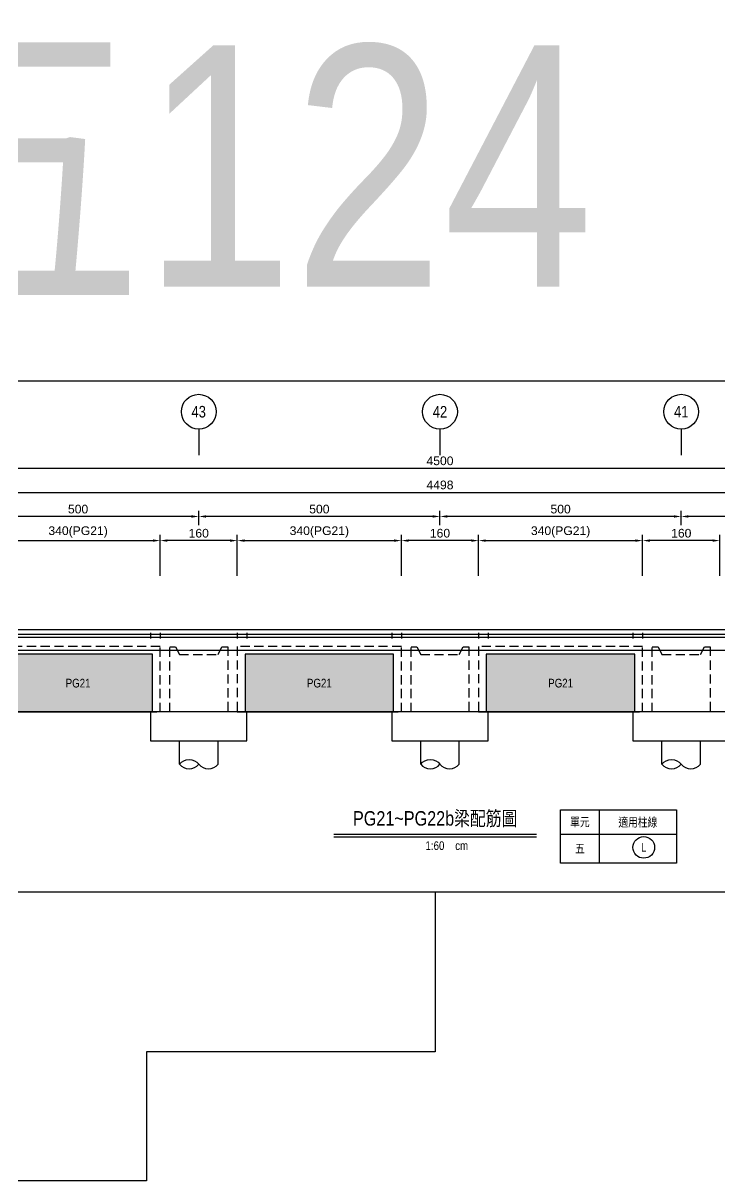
# Model space of a CAD drawing. Header units: millimetres. Extents: x 4668 to 40173, y -3560 to 14620.
# Drawn here: x 6208 to 7651, y 194 to 2592 of the extents above; entities that cross this region are included whole.
import ezdxf
from ezdxf.enums import TextEntityAlignment as Align

# ---------------------------------------------------------------- set-up
doc = ezdxf.new("R2010")
doc.units = ezdxf.units.MM
doc.linetypes.add('HIDDEN', pattern=[9.525, 6.35, -3.175])
doc.layers.get('0').transparency = 0.5
doc.layers.add('HB_0', color=7, linetype='Continuous', transparency=0.5)
for name, color, linetype in [('HB_DIM', 1, 'Continuous'), ('HB_SYMBOLS', 7, 'Continuous'), ('HB_TXT_CTEXT', 2, 'Continuous'), ('底圖', 7, 'Continuous'), ('鋼筋', 3, 'Continuous')]:
    doc.layers.add(name, color=color, linetype=linetype)
doc.styles.get("Standard").update_dxf_attribs({"font": 'arial.ttf'})
doc.dimstyles.new('60', dxfattribs={"dimscale": 6, "dimtxt": 3, "dimasz": 2.5, "dimexe": 2, "dimexo": 2, "dimgap": 1, "dimtad": 1, "dimdec": 0, "dimdsep": 46, "dimtxsty": 'Standard', "dimcen": 0, "dimclrd": 1, "dimclre": 1, "dimclrt": 2, "dimadec": 0, "dimazin": 0, "dimtfac": 1, "dimtdec": 0, "dimtix": 1, "dimtmove": 2, "dimatfit": 3, "dimfxl": 1, "dimtolj": 1, "dimtzin": 0, "dimarcsym": 0})

# ---------------------------------------------------------------- blocks, each defined once
blk = doc.blocks.new('*D24')
at = {"layer": 'Defpoints', "color": 0}
for p in [(6071.4, 1570.2), (6071.4, 1540.2), (6571.4, 1540.2)]:
    blk.add_point(p, dxfattribs=at)
at = {"layer": 'HB_DIM', "color": 1, "lineweight": -2}
for p, q in [((6071.4, 1552.2), (6071.4, 1582.2)), ((6556.4, 1570.2), (6086.4, 1570.2)), ((6571.4, 1552.2), (6571.4, 1582.2))]:
    blk.add_line(p, q, dxfattribs=at)
at = {"layer": 'HB_DIM', "color": 1}
for points in [[(6086.4, 1572.7), (6086.4, 1567.7), (6071.4, 1570.2)], [(6556.4, 1567.7), (6556.4, 1572.7), (6571.4, 1570.2)]]:
    blk.add_solid(points, dxfattribs=at)
at = {"layer": 'HB_DIM', "color": 2, "insert": (6321.4, 1585.4), "char_height": 18, "attachment_point": 5}
blk.add_mtext('\\A1;500', dxfattribs=at)
blk = doc.blocks.new('*D27')
at = {"layer": 'Defpoints', "color": 0}
for p in [(7071.4, 1570.2), (7071.4, 1540.2), (7571.4, 1540.2)]:
    blk.add_point(p, dxfattribs=at)
at = {"layer": 'HB_DIM', "color": 1, "lineweight": -2}
for p, q in [((7071.4, 1552.2), (7071.4, 1582.2)), ((7556.4, 1570.2), (7086.4, 1570.2)), ((7571.4, 1552.2), (7571.4, 1582.2))]:
    blk.add_line(p, q, dxfattribs=at)
at = {"layer": 'HB_DIM', "color": 1}
for points in [[(7086.4, 1572.7), (7086.4, 1567.7), (7071.4, 1570.2)], [(7556.4, 1567.7), (7556.4, 1572.7), (7571.4, 1570.2)]]:
    blk.add_solid(points, dxfattribs=at)
at = {"layer": 'HB_DIM', "color": 2, "insert": (7321.4, 1585.4), "char_height": 18, "attachment_point": 5}
blk.add_mtext('\\A1;500', dxfattribs=at)
blk = doc.blocks.new('*D31')
at = {"layer": 'Defpoints', "color": 0}
for p in [(7571.4, 1570.2), (7571.4, 1540.2), (8071.4, 1540.2)]:
    blk.add_point(p, dxfattribs=at)
at = {"layer": 'HB_DIM', "color": 1, "lineweight": -2}
for p, q in [((7571.4, 1552.2), (7571.4, 1582.2)), ((8056.4, 1570.2), (7586.4, 1570.2)), ((8071.4, 1552.2), (8071.4, 1582.2))]:
    blk.add_line(p, q, dxfattribs=at)
at = {"layer": 'HB_DIM', "color": 1}
for points in [[(7586.4, 1572.7), (7586.4, 1567.7), (7571.4, 1570.2)], [(8056.4, 1567.7), (8056.4, 1572.7), (8071.4, 1570.2)]]:
    blk.add_solid(points, dxfattribs=at)
at = {"layer": 'HB_DIM', "color": 2, "insert": (7821.4, 1585.4), "char_height": 18, "attachment_point": 5}
blk.add_mtext('\\A1;500', dxfattribs=at)
blk = doc.blocks.new('*D32')
at = {"layer": 'Defpoints', "color": 0}
for p in [(6571.4, 1570.2), (6571.4, 1540.2), (7071.4, 1540.2)]:
    blk.add_point(p, dxfattribs=at)
at = {"layer": 'HB_DIM', "color": 1, "lineweight": -2}
for p, q in [((6571.4, 1552.2), (6571.4, 1582.2)), ((7056.4, 1570.2), (6586.4, 1570.2)), ((7071.4, 1552.2), (7071.4, 1582.2))]:
    blk.add_line(p, q, dxfattribs=at)
at = {"layer": 'HB_DIM', "color": 1}
for points in [[(6586.4, 1572.7), (6586.4, 1567.7), (6571.4, 1570.2)], [(7056.4, 1567.7), (7056.4, 1572.7), (7071.4, 1570.2)]]:
    blk.add_solid(points, dxfattribs=at)
at = {"layer": 'HB_DIM', "color": 2, "insert": (6821.4, 1585.4), "char_height": 18, "attachment_point": 5}
blk.add_mtext('\\A1;500', dxfattribs=at)
blk = doc.blocks.new('預鑄樁帽2x2')
at = {"layer": 'HB_0'}
blk.add_lwpolyline([(-100, 0), (100, 0), (100, 60), (-100, 60)], close=True, dxfattribs=at)
blk = doc.blocks.new('預鑄樁帽&樁800直')
at = {"layer": 'HB_0', "linetype": 'Continuous'}
for p, q in [((-40, -108.1), (-40, -60)), ((40, -108.1), (40, -60))]:
    blk.add_line(p, q, dxfattribs=at)
for points in [[(-40, -108.1, -0.48), (0, -108.1, 0.48), (40, -108.1, 0.48)], [(-40, -108.1, 0.48), (0, -108.1, 0.48)]]:
    blk.add_lwpolyline(points, format="xyb", dxfattribs=at)
at = {"layer": 'HB_0'}
blk.add_blockref('預鑄樁帽2x2', (0, -60), dxfattribs=at)
blk = doc.blocks.new('*D36')
at = {"layer": 'Defpoints', "color": 0}
for p in [(9320.4, 1620.2), (4822.4, 1435.2), (9320.4, 1435.2)]:
    blk.add_point(p, dxfattribs=at)
at = {"layer": 'HB_DIM', "color": 1, "lineweight": -2}
for p, q in [((4822.4, 1447.2), (4822.4, 1632.2)), ((9320.4, 1447.2), (9320.4, 1632.2)), ((4837.4, 1620.2), (9305.4, 1620.2))]:
    blk.add_line(p, q, dxfattribs=at)
at = {"layer": 'HB_DIM', "color": 1}
for points in [[(4837.4, 1622.7), (4837.4, 1617.7), (4822.4, 1620.2)], [(9305.4, 1617.7), (9305.4, 1622.7), (9320.4, 1620.2)]]:
    blk.add_solid(points, dxfattribs=at)
at = {"layer": 'HB_DIM', "color": 2, "insert": (7071.4, 1635.4), "char_height": 18, "attachment_point": 5}
blk.add_mtext('\\A1;4498', dxfattribs=at)
blk = doc.blocks.new('*D37')
at = {"layer": 'Defpoints', "color": 0}
for p in [(9321.4, 1670.2), (4821.4, 1435.2), (9321.4, 1435.2)]:
    blk.add_point(p, dxfattribs=at)
at = {"layer": 'HB_DIM', "color": 1, "lineweight": -2}
for p, q in [((4821.4, 1447.2), (4821.4, 1682.2)), ((9321.4, 1447.2), (9321.4, 1682.2)), ((4836.4, 1670.2), (9306.4, 1670.2))]:
    blk.add_line(p, q, dxfattribs=at)
at = {"layer": 'HB_DIM', "color": 1}
for points in [[(4836.4, 1672.7), (4836.4, 1667.7), (4821.4, 1670.2)], [(9306.4, 1667.7), (9306.4, 1672.7), (9321.4, 1670.2)]]:
    blk.add_solid(points, dxfattribs=at)
at = {"layer": 'HB_DIM', "color": 2, "insert": (7071.4, 1685.4), "char_height": 18, "attachment_point": 5}
blk.add_mtext('\\A1;4500', dxfattribs=at)
blk = doc.blocks.new('*D43')
at = {"layer": 'Defpoints', "color": 0}
for p in [(6991.4, 1520.2), (6651.4, 1435.2), (6991.4, 1435.2)]:
    blk.add_point(p, dxfattribs=at)
at = {"layer": 'HB_DIM', "color": 1, "lineweight": -2}
for p, q in [((6651.4, 1447.2), (6651.4, 1532.2)), ((6666.4, 1520.2), (6976.4, 1520.2)), ((6991.4, 1447.2), (6991.4, 1532.2))]:
    blk.add_line(p, q, dxfattribs=at)
at = {"layer": 'HB_DIM', "color": 1}
for points in [[(6666.4, 1522.7), (6666.4, 1517.7), (6651.4, 1520.2)], [(6976.4, 1517.7), (6976.4, 1522.7), (6991.4, 1520.2)]]:
    blk.add_solid(points, dxfattribs=at)
at = {"layer": 'HB_DIM', "color": 2, "insert": (6821.4, 1538), "char_height": 18, "attachment_point": 5}
blk.add_mtext('\\A1;340(PG21)', dxfattribs=at)
blk = doc.blocks.new('*D44')
at = {"layer": 'Defpoints', "color": 0}
for p in [(7491.4, 1520.2), (7151.4, 1435.2), (7491.4, 1435.2)]:
    blk.add_point(p, dxfattribs=at)
at = {"layer": 'HB_DIM', "color": 1, "lineweight": -2}
for p, q in [((7151.4, 1447.2), (7151.4, 1532.2)), ((7166.4, 1520.2), (7476.4, 1520.2)), ((7491.4, 1447.2), (7491.4, 1532.2))]:
    blk.add_line(p, q, dxfattribs=at)
at = {"layer": 'HB_DIM', "color": 1}
for points in [[(7166.4, 1522.7), (7166.4, 1517.7), (7151.4, 1520.2)], [(7476.4, 1517.7), (7476.4, 1522.7), (7491.4, 1520.2)]]:
    blk.add_solid(points, dxfattribs=at)
at = {"layer": 'HB_DIM', "color": 2, "insert": (7321.4, 1538), "char_height": 18, "attachment_point": 5}
blk.add_mtext('\\A1;340(PG21)', dxfattribs=at)
blk = doc.blocks.new('*D47')
at = {"layer": 'Defpoints', "color": 0}
for p in [(7491.4, 1520.2), (7491.4, 1435.2), (7651.4, 1435.2)]:
    blk.add_point(p, dxfattribs=at)
at = {"layer": 'HB_DIM', "color": 1, "lineweight": -2}
for p, q in [((7491.4, 1447.2), (7491.4, 1532.2)), ((7636.4, 1520.2), (7506.4, 1520.2)), ((7651.4, 1447.2), (7651.4, 1532.2))]:
    blk.add_line(p, q, dxfattribs=at)
at = {"layer": 'HB_DIM', "color": 1}
for points in [[(7506.4, 1522.7), (7506.4, 1517.7), (7491.4, 1520.2)], [(7636.4, 1517.7), (7636.4, 1522.7), (7651.4, 1520.2)]]:
    blk.add_solid(points, dxfattribs=at)
at = {"layer": 'HB_DIM', "color": 2, "insert": (7571.4, 1535.4), "char_height": 18, "attachment_point": 5}
blk.add_mtext('\\A1;160', dxfattribs=at)
blk = doc.blocks.new('*D50')
at = {"layer": 'Defpoints', "color": 0}
for p in [(6991.4, 1520.2), (6991.4, 1435.2), (7151.4, 1435.2)]:
    blk.add_point(p, dxfattribs=at)
at = {"layer": 'HB_DIM', "color": 1, "lineweight": -2}
for p, q in [((6991.4, 1447.2), (6991.4, 1532.2)), ((7136.4, 1520.2), (7006.4, 1520.2)), ((7151.4, 1447.2), (7151.4, 1532.2))]:
    blk.add_line(p, q, dxfattribs=at)
at = {"layer": 'HB_DIM', "color": 1}
for points in [[(7006.4, 1522.7), (7006.4, 1517.7), (6991.4, 1520.2)], [(7136.4, 1517.7), (7136.4, 1522.7), (7151.4, 1520.2)]]:
    blk.add_solid(points, dxfattribs=at)
at = {"layer": 'HB_DIM', "color": 2, "insert": (7071.4, 1535.4), "char_height": 18, "attachment_point": 5}
blk.add_mtext('\\A1;160', dxfattribs=at)
blk = doc.blocks.new('PG21側')
h = blk.add_hatch(color=253)
h.dxf.hatch_style = 1
h.paths.add_polyline_path([(334, 119.5), (26, 119.5), (26, 0), (334, 0)])
at = {"layer": 'HB_0', "color": 1, "linetype": 'HIDDEN', "ltscale": 3}
blk.add_lwpolyline([(350, 0), (350, 135.5), (10, 135.5), (10, 0)], close=True, dxfattribs=at)
at = {"layer": 'HB_0', "color": 7, "ltscale": 3}
blk.add_lwpolyline([(26, 0), (334, 0), (334, 119.5), (26, 119.5)], close=True, dxfattribs=at)
at = {"layer": 'HB_TXT_CTEXT', "linetype": 'Continuous', "width": 0.8}
blk.add_text('PG21', height=18, dxfattribs=at).set_placement((180, 59.7), align=Align.MIDDLE)
blk = doc.blocks.new('PB10')
at = {"layer": 'HB_0', "color": 1, "linetype": 'HIDDEN', "ltscale": 3}
blk.add_lwpolyline([(0, 135), (12, 135), (20, 119), (100, 119), (108, 135), (120, 135), (120, 0), (0, 0)], close=True, dxfattribs=at)
blk = doc.blocks.new('gr_t')
at = {"layer": 'HB_SYMBOLS', "color": 4, "linetype": 'Continuous'}
blk.add_line((0, -6), (0, -15), dxfattribs=at)
blk.add_circle((0, 0), 6, dxfattribs=at)
at = {"layer": 'HB_SYMBOLS', "color": 4, "linetype": 'Continuous', "width": 0.8}
blk.add_attdef('A', text='', height=4.5, dxfattribs=at).set_placement((0, 0), align=Align.MIDDLE)
blk = doc.blocks.new('*D54')
at = {"layer": 'Defpoints', "color": 0}
for p in [(6491.4, 1520.2), (6151.4, 1435.2), (6491.4, 1435.2)]:
    blk.add_point(p, dxfattribs=at)
at = {"layer": 'HB_DIM', "color": 1, "lineweight": -2}
for p, q in [((6151.4, 1447.2), (6151.4, 1532.2)), ((6166.4, 1520.2), (6476.4, 1520.2)), ((6491.4, 1447.2), (6491.4, 1532.2))]:
    blk.add_line(p, q, dxfattribs=at)
at = {"layer": 'HB_DIM', "color": 1}
for points in [[(6166.4, 1522.7), (6166.4, 1517.7), (6151.4, 1520.2)], [(6476.4, 1517.7), (6476.4, 1522.7), (6491.4, 1520.2)]]:
    blk.add_solid(points, dxfattribs=at)
at = {"layer": 'HB_DIM', "color": 2, "insert": (6321.4, 1538), "char_height": 18, "attachment_point": 5}
blk.add_mtext('\\A1;340(PG21)', dxfattribs=at)
blk = doc.blocks.new('*D55')
at = {"layer": 'Defpoints', "color": 0}
for p in [(6491.4, 1520.2), (6491.4, 1435.2), (6651.4, 1435.2)]:
    blk.add_point(p, dxfattribs=at)
at = {"layer": 'HB_DIM', "color": 1, "lineweight": -2}
for p, q in [((6491.4, 1447.2), (6491.4, 1532.2)), ((6636.4, 1520.2), (6506.4, 1520.2)), ((6651.4, 1447.2), (6651.4, 1532.2))]:
    blk.add_line(p, q, dxfattribs=at)
at = {"layer": 'HB_DIM', "color": 1}
for points in [[(6506.4, 1522.7), (6506.4, 1517.7), (6491.4, 1520.2)], [(6636.4, 1517.7), (6636.4, 1522.7), (6651.4, 1520.2)]]:
    blk.add_solid(points, dxfattribs=at)
at = {"layer": 'HB_DIM', "color": 2, "insert": (6571.4, 1535.4), "char_height": 18, "attachment_point": 5}
blk.add_mtext('\\A1;160', dxfattribs=at)
blk = doc.blocks.new('柱線編號')
at = {"layer": 'HB_SYMBOLS', "color": 4, "linetype": 'Continuous'}
blk.add_circle((0, 0), 22.5, dxfattribs=at)
at = {"layer": 'HB_SYMBOLS', "color": 4, "linetype": 'Continuous', "width": 0.8}
blk.add_attdef('01', text='', height=18, dxfattribs=at).set_placement((0, 0), align=Align.MIDDLE)

msp = doc.modelspace()

# ---------------------------------------------------------------- linework, layer by layer
at = {"layer": 'Defpoints', "color": 1, "linetype": 'Continuous'}
for points in [[(4694.39, 1851.197), (4694.39, 792.197), (9428.39, 792.197), (9428.39, 1851.197)], [(4694.39, 1851.197), (9428.39, 1851.197)], [(4694.39, 792.197), (7061.39, 792.197), (7061.39, 460.697), (6462.89, 460.697), (6462.89, 193.697), (4694.39, 193.697), (4694.39, 792.197)]]:
    msp.add_lwpolyline(points, dxfattribs=at)
at = {"layer": 'HB_0', "color": 4}
for p, q in [((7401.39, 962.197), (7401.39, 852.197)), ((7321.39, 912.197), (7561.39, 912.197))]:
    msp.add_line(p, q, dxfattribs=at)
at = {"layer": 'HB_0'}
msp.add_lwpolyline([(6671.39, 1165.197), (6671.39, 1165.197), (5971.39, 1165.197), (5971.39, 1165.197), (5971.39, 1165.197), (4822.39, 1165.197), (4822.39, 1336.197), (6118.89, 1336.197), (9320.39, 1336.197), (9320.39, 1165.197), (6916.39, 1165.197), (6916.39, 1165.197), (6671.39, 1165.197), (6916.39, 1165.197)], dxfattribs=at)
at = {"layer": 'HB_0', "color": 4}
msp.add_lwpolyline([(7321.39, 852.197), (7321.39, 962.197), (7561.39, 962.197), (7561.39, 852.197)], close=True, dxfattribs=at)
at = {"layer": 'HB_TXT_CTEXT', "color": 3, "linetype": 'Continuous'}
msp.add_line((6851.39, 912.197), (7271.39, 912.197), dxfattribs=at)
at = {"layer": 'HB_TXT_CTEXT', "color": 1, "linetype": 'Continuous'}
msp.add_line((6851.39, 906.197), (7271.39, 906.197), dxfattribs=at)
at = {"layer": '鋼筋'}
for p, q in [((6471.39, 1329.197), (6471.39, 1317.197)), ((6491.39, 1329.097), (6491.39, 1317.097)), ((6651.39, 1329.297), (6651.39, 1317.297)), ((6671.39, 1329.197), (6671.39, 1317.197)), ((6971.39, 1329.297), (6971.39, 1317.297)), ((6991.39, 1329.197), (6991.39, 1317.197)), ((7151.39, 1329.197), (7151.39, 1317.197)), ((7171.39, 1329.097), (7171.39, 1317.097)), ((7471.39, 1329.197), (7471.39, 1317.197)), ((7491.39, 1329.097), (7491.39, 1317.097))]:
    msp.add_line(p, q, dxfattribs=at)
for points in [[(4828.39, 1286.167), (4828.39, 1326.197), (9314.39, 1326.197), (9314.39, 1286.167)], [(4831.39, 1286.167), (4831.39, 1320.197), (9311.39, 1320.197), (9311.39, 1286.167)], [(4834.39, 1323.257), (4834.39, 1293.197), (9308.39, 1293.197), (9308.39, 1323.197)]]:
    msp.add_lwpolyline(points, dxfattribs=at)

# ---------------------------------------------------------------- block references
at = {"layer": 'HB_0', "color": 4}
for name, p in [('PG21側', (6141.39, 1165.197)), ('PB10', (6511.39, 1165.197)), ('PG21側', (6641.39, 1165.197)), ('PB10', (7011.39, 1165.197)), ('PG21側', (7141.39, 1165.197)), ('PB10', (7511.39, 1165.197))]:
    msp.add_blockref(name, p, dxfattribs=at)
at = {"layer": 'HB_0'}
for p in [(6571.39, 1165.197), (7071.39, 1165.197), (7571.39, 1165.197)]:
    msp.add_blockref('預鑄樁帽&樁800直', p, dxfattribs=at)
msp.add_blockref('柱線編號', (7493.701, 884.639), dxfattribs=at).add_auto_attribs({'01': 'L'})
at = {"layer": '底圖'}
ref = msp.add_blockref('gr_t', (6571.39, 1787.256), dxfattribs=dict(at, xscale=6.000000000000001, yscale=6.000000000000001, zscale=6.000000000000001))
ref.add_attrib('A', '43', dxfattribs={"layer": 'HB_SYMBOLS', "color": 4, "linetype": 'Continuous', "height": 24, "rotation": 360, "width": 0.8}).set_placement((6571.39, 1787.256), align=Align.MIDDLE)
ref = msp.add_blockref('gr_t', (7071.39, 1787.256), dxfattribs=dict(at, xscale=6.000000000000001, yscale=6.000000000000001, zscale=6.000000000000001))
ref.add_attrib('A', '42', dxfattribs={"layer": 'HB_SYMBOLS', "color": 4, "linetype": 'Continuous', "height": 24, "rotation": 360, "width": 0.8}).set_placement((7071.39, 1787.256), align=Align.MIDDLE)
ref = msp.add_blockref('gr_t', (7571.39, 1787.256), dxfattribs=dict(at, xscale=6.000000000000001, yscale=6.000000000000001, zscale=6.000000000000001))
ref.add_attrib('A', '41', dxfattribs={"layer": 'HB_SYMBOLS', "color": 4, "linetype": 'Continuous', "height": 24, "rotation": 360, "width": 0.8}).set_placement((7571.39, 1787.256), align=Align.MIDDLE)

# ---------------------------------------------------------------- texts
at = {"layer": 'Defpoints', "color": 241, "linetype": 'Continuous', "true_color": 0xf7abae, "width": 0.8}
msp.add_text('單元五124', height=500, rotation=360, dxfattribs=at).set_placement((4819.87, 2045.995))
at = {"layer": 'HB_TXT_CTEXT', "color": 3, "linetype": 'Continuous', "width": 0.8}
msp.add_text('PG21~PG22b梁配筋圖', height=30, rotation=360, dxfattribs=at).set_placement((7061.39, 945.197), align=Align.MIDDLE)
at = {"layer": 'HB_TXT_CTEXT', "linetype": 'Continuous', "width": 0.8}
for s, p in [('單元', (7361.39, 937.197)), ('適用柱線', (7481.39, 937.197)), ('1:60    cm', (7085.547, 888.197)), ('五', (7361.39, 882.197))]:
    msp.add_text(s, height=18, rotation=360, dxfattribs=at).set_placement(p, align=Align.MIDDLE)

# ---------------------------------------------------------------- dimensions: what is measured, and where the dimension line sits
at = {"layer": 'HB_DIM'}
for base, p1, p2, picture, middle in [((9321.39, 1670.197), (4821.39, 1435.197), (9321.39, 1435.197), '*D37', (7071.39, 1685.386)), ((9320.39, 1620.197), (4822.39, 1435.197), (9320.39, 1435.197), '*D36', (7071.39, 1635.386)), ((6071.39, 1570.197), (6571.39, 1540.197), (6071.39, 1540.197), '*D24', (6321.39, 1585.386)), ((6571.39, 1570.197), (7071.39, 1540.197), (6571.39, 1540.197), '*D32', (6821.39, 1585.386)), ((7071.39, 1570.197), (7571.39, 1540.197), (7071.39, 1540.197), '*D27', (7321.39, 1585.386)), ((7571.39, 1570.197), (8071.39, 1540.197), (7571.39, 1540.197), '*D31', (7821.39, 1585.386))]:
    dim = msp.add_linear_dim(base=base, p1=p1, p2=p2, angle=0, dimstyle='60', dxfattribs=at)
    dim.commit()
    dim.dimension.update_dxf_attribs({"geometry": picture, "text_midpoint": middle})
for base, p1, p2, picture, middle in [((6491.39, 1520.197), (6151.39, 1435.197), (6491.39, 1435.197), '*D54', (6321.39, 1537.996)), ((6991.39, 1520.197), (6651.39, 1435.221), (6991.39, 1435.197), '*D43', (6821.39, 1537.996)), ((7491.39, 1520.197), (7151.39, 1435.197), (7491.39, 1435.197), '*D44', (7321.39, 1537.996))]:
    dim = msp.add_linear_dim(base=base, p1=p1, p2=p2, text='<>(PG21)', dimstyle='60', dxfattribs=at)
    dim.commit()
    dim.dimension.update_dxf_attribs({"geometry": picture, "text_midpoint": middle})
for base, p1, p2, picture, middle in [((6491.39, 1520.197), (6651.39, 1435.197), (6491.39, 1435.197), '*D55', (6571.39, 1535.386)), ((6991.39, 1520.197), (7151.39, 1435.197), (6991.39, 1435.197), '*D50', (7071.39, 1535.386)), ((7491.39, 1520.197), (7651.39, 1435.197), (7491.39, 1435.197), '*D47', (7571.39, 1535.386))]:
    dim = msp.add_linear_dim(base=base, p1=p1, p2=p2, angle=180, text='<>\\X ', dimstyle='60', dxfattribs=at)
    dim.commit()
    dim.dimension.update_dxf_attribs({"geometry": picture, "text_midpoint": middle})

doc.saveas('drawing.dxf')
